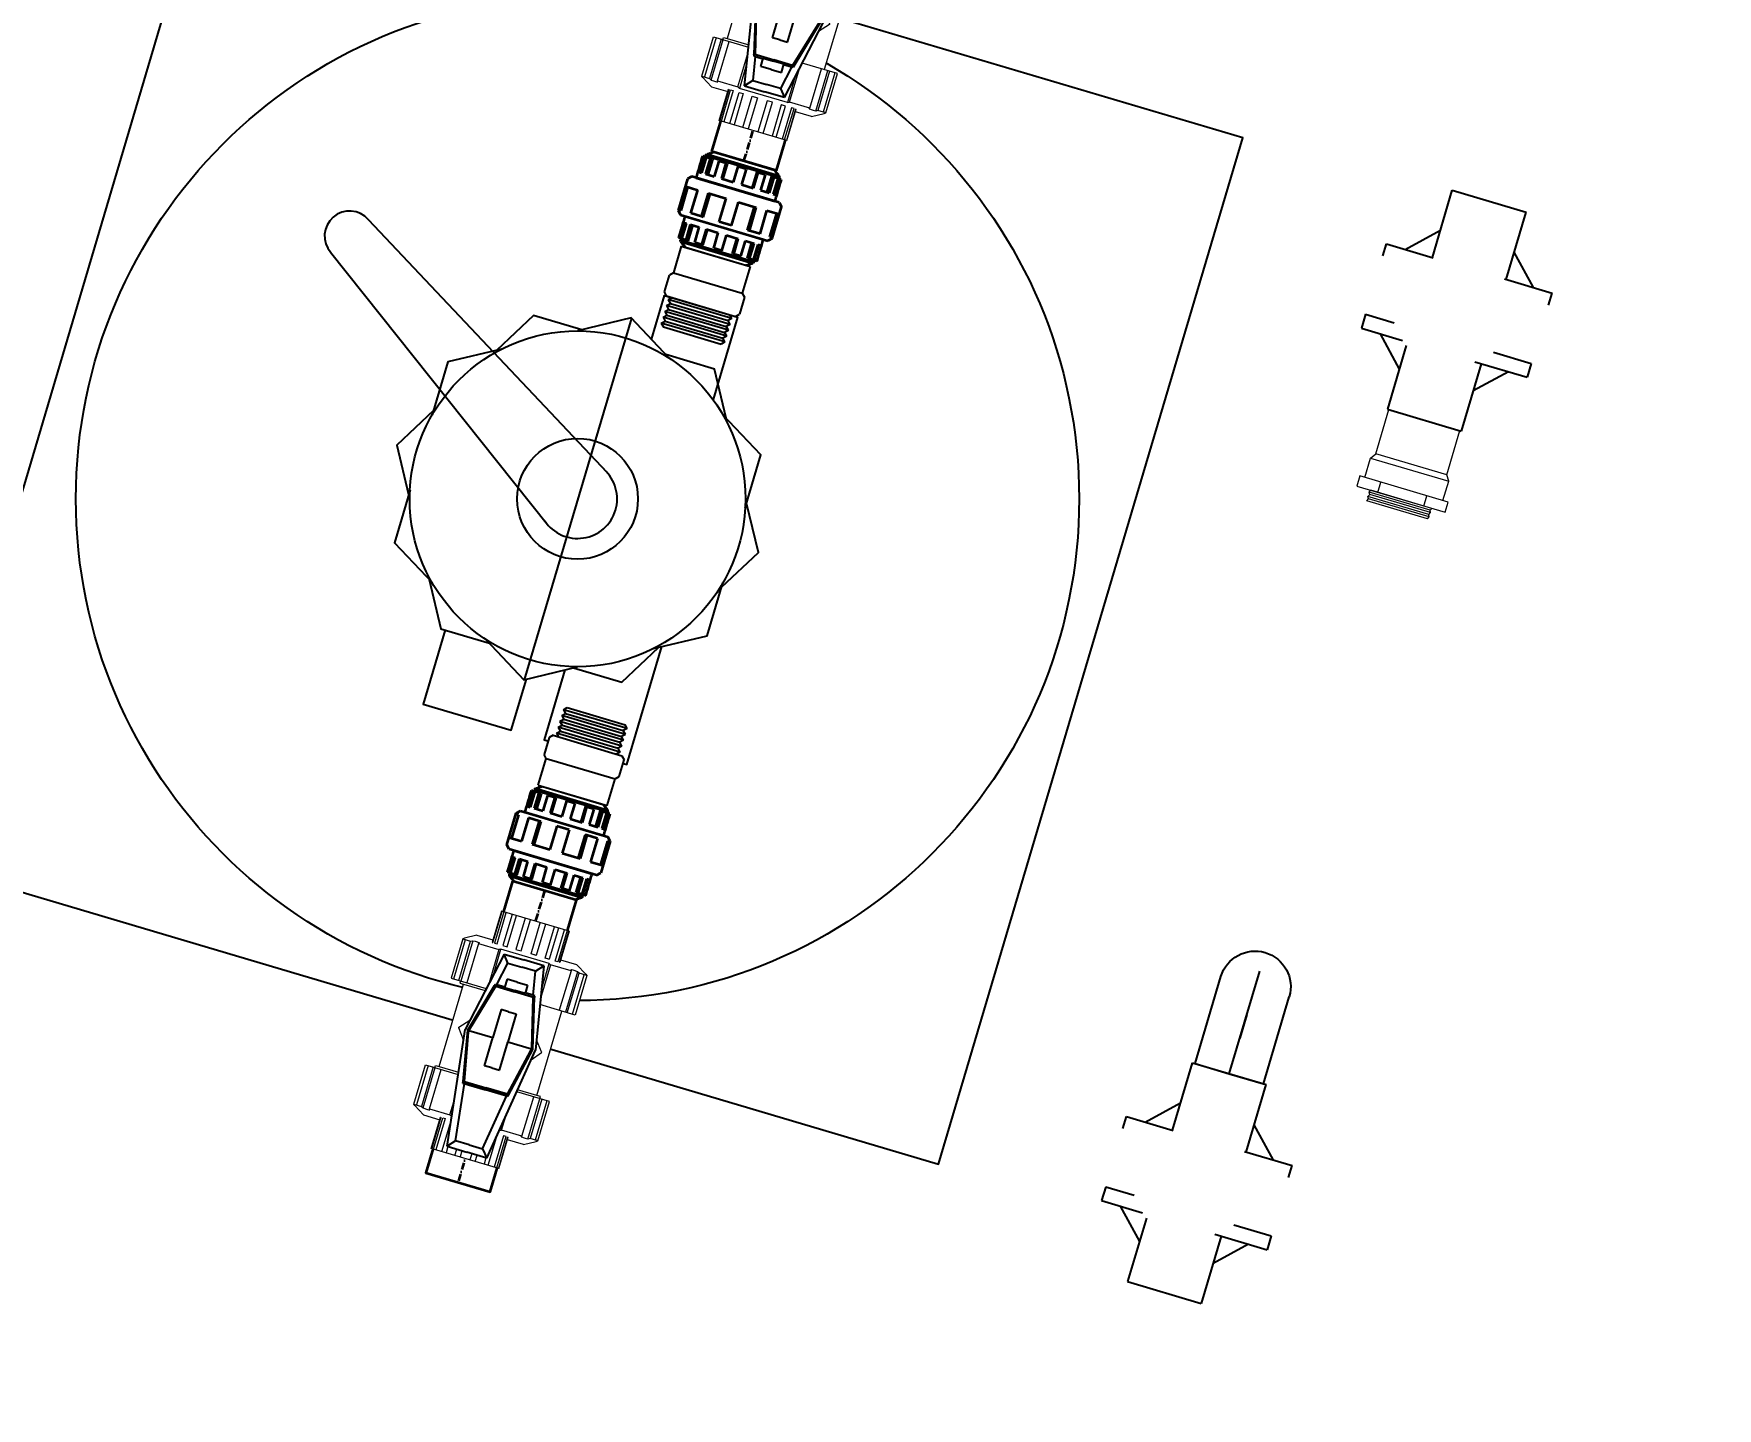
# Model space of a CAD drawing. Header units: millimetres. Extents: x -361340115 to 361596335, y -276742102 to 277032639.
# Drawn here: x 158761 to 160272, y 179952 to 181185 of the extents above; entities that cross this region are included whole.
import ezdxf
from ezdxf.xclip import XClip

# ---------------------------------------------------------------- set-up
doc = ezdxf.new("R2010")
doc.units = ezdxf.units.MM
doc.header["$MEASUREMENT"] = 0
doc.header["$XCLIPFRAME"] = 0
doc.linetypes.add('COLD_WATER', pattern=[10.5, 6.5, -2, 0, -2])
for name, color, linetype in [('A-WALL-PATT', 251, 'Continuous'), ('H-N-FITTING-35', 2, 'Continuous'), ('ID BDS LINE -RED', 1, 'Continuous'), ('M-PB-Swimming Pool', 130, 'Continuous')]:
    doc.layers.add(name, color=color, linetype=linetype)
doc.layers.add('H-ONG NUOC LANH', color=3, linetype='Continuous', lineweight=35)
doc.layers.add('L3-TBCQ', color=147, linetype='Continuous', lineweight=13)
doc.layers.add('MEP', color=130, linetype='Continuous', plot=False)

# ---------------------------------------------------------------- blocks, each defined once
blk = doc.blocks.new('SAND FILTER')
for p, q in [((498.9, -450.3), (228.7, -293.5)), ((480, -311), (480, -649.4)), ((460.7, -510.1), (204.6, -331.2))]:
    blk.add_line(p, q)
blk.add_lwpolyline([(0, -960.2), (960, -960.2), (960, -0.2), (0, -0.2)], close=True)
for points in [[(502.7, -324.3), (502.7, -283.1), (571, -283.1), (571, -360.3)], [(522.6, -335.8), (479.8, -311), (436.9, -335.8)], [(440.5, -333.7), (395.2, -333.7), (372.5, -373)], [(587, -373), (564.4, -333.7), (519, -333.7)], [(376.1, -370.9), (333.3, -395.6), (333.3, -445.1)], [(626.3, -445.1), (626.3, -395.6), (583.4, -370.9)], [(333.3, -440.9), (310.6, -480.2), (333.3, -519.5)], [(626.3, -519.5), (649, -480.2), (626.3, -440.9)], [(333.5, -515.3), (333.5, -564.8), (376.4, -589.5)], [(583.4, -589.5), (626.3, -564.8), (626.3, -515.3)], [(372.8, -587.4), (395.4, -626.7), (440.7, -626.7)], [(512.4, -630.6), (512.4, -696), (590, -696), (590, -585.8)], [(519.3, -626.7), (564.6, -626.7), (587.2, -587.4)], [(399.3, -626.7), (399.3, -696), (481.8, -696), (481.8, -648.2)], [(436.9, -624.6), (479.8, -649.4), (522.6, -624.6)]]:
    blk.add_lwpolyline(points)
for radius in [450, 150.6, 54.2]:
    blk.add_circle((479.8, -480.2), radius)
for centre, radius, start, end in [((216.7, -312.4), 22.4, 57.4635, 237.4635), ((479.8, -480.2), 35.5, 230.4775, 64.4496)]:
    blk.add_arc(centre, radius, start, end)
blk = doc.blocks.new('rac co')
for p, q in [((-70.2, 99.7), (-69.8, 99.7)), ((-69.8, 99.7), (-69.8, 71.9)), ((-69.8, 99.7), (-65.4, 99.7)), ((65.8, 102.4), (-65.8, 102.4)), ((-65.4, 99.7), (-65.4, 71.9)), ((64.6, 104.8), (-64.6, 104.8)), ((-64.1, 99.7), (-64.1, 71.9)), ((-64.1, 99.7), (-56.8, 99.7)), ((-56.8, 99.7), (-56.8, 71.9)), ((-56.8, 99.7), (-53, 99.7)), ((54.1, 112.1), (-54.1, 112.1)), ((-53, 99.7), (-53, 71.9)), ((-41.3, 99.7), (-41.3, 71.9)), ((-41.3, 99.7), (-28.6, 99.7)), ((-28.6, 99.7), (-28.6, 71.9)), ((-28.6, 99.7), (-26.4, 99.7)), ((-26.4, 99.7), (-26.4, 71.9)), ((-7.3, 99.7), (-7.3, 71.9)), ((-7.3, 99.7), (7.3, 99.7)), ((7.3, 99.7), (7.3, 71.9)), ((26.4, 99.7), (26.4, 71.9)), ((26.4, 99.7), (28.6, 99.7)), ((28.6, 99.7), (28.6, 71.9)), ((28.6, 99.7), (41.3, 99.7)), ((41.3, 99.7), (41.3, 71.9)), ((53, 99.7), (53, 71.9)), ((53, 99.7), (56.8, 99.7)), ((56.8, 99.7), (56.8, 71.9)), ((56.8, 99.7), (64.1, 99.7)), ((64.1, 99.7), (64.1, 71.9)), ((65.4, 99.7), (65.4, 71.9)), ((65.4, 99.7), (69.8, 99.7)), ((69.8, 99.7), (69.8, 71.9)), ((69.8, 99.7), (70.2, 99.7)), ((-78.2, 60.9), (-84.2, 54.9)), ((70.2, 60.9), (-70.2, 60.9)), ((-64.1, 71.9), (-69.8, 71.9)), ((-41.3, 71.9), (-56.8, 71.9)), ((-7.3, 71.9), (-28.6, 71.9)), ((28.6, 71.9), (7.3, 71.9)), ((56.8, 71.9), (41.3, 71.9)), ((69.8, 71.9), (64.1, 71.9)), ((78.2, 60.9), (84.2, 54.9)), ((-61.9, 41.7), (-84.2, 41.7)), ((-79.5, 0), (-79.5, 41.7)), ((-61.9, 0), (-61.9, 41.7)), ((-42.9, 0), (-42.9, 41.7)), ((-11, 41.7), (-42.9, 41.7)), ((-39.6, 0), (-39.6, 41.7)), ((-11, 0), (-11, 41.7)), ((11, 0), (11, 41.7)), ((42.9, 41.7), (11, 41.7)), ((39.6, 0), (39.6, 41.7)), ((42.9, 0), (42.9, 41.7)), ((61.9, 0), (61.9, 41.7)), ((84.2, 41.7), (61.9, 41.7)), ((79.5, 0), (79.5, 41.7)), ((-84.2, 0), (-79.5, 0)), ((-61.9, 0), (-42.9, 0)), ((-42.9, 0), (-39.6, 0)), ((-11, 0), (11, 0)), ((39.6, 0), (42.9, 0)), ((42.9, 0), (61.9, 0)), ((79.5, 0), (84.2, 0)), ((-84.2, -1.6), (-78.2, -7.6)), ((70.2, -7.6), (-70.2, -7.6)), ((-69.8, -46.4), (-69.8, -18.6)), ((-64.1, -18.6), (-69.8, -18.6)), ((-65.4, -46.4), (-65.4, -18.6)), ((-64.1, -46.4), (-64.1, -18.6)), ((-56.8, -46.4), (-56.8, -18.6)), ((-41.3, -18.6), (-56.8, -18.6)), ((-53, -46.4), (-53, -18.6)), ((-41.3, -46.4), (-41.3, -18.6)), ((-28.6, -46.4), (-28.6, -18.6)), ((-7.3, -18.6), (-28.6, -18.6)), ((-26.4, -46.4), (-26.4, -18.6)), ((-7.3, -46.4), (-7.3, -18.6)), ((7.3, -46.4), (7.3, -18.6)), ((28.6, -18.6), (7.3, -18.6)), ((26.4, -46.4), (26.4, -18.6)), ((28.6, -46.4), (28.6, -18.6)), ((41.3, -46.4), (41.3, -18.6)), ((56.8, -18.6), (41.3, -18.6)), ((53, -46.4), (53, -18.6)), ((56.8, -46.4), (56.8, -18.6)), ((64.1, -46.4), (64.1, -18.6)), ((69.8, -18.6), (64.1, -18.6)), ((65.4, -46.4), (65.4, -18.6)), ((69.8, -46.4), (69.8, -18.6)), ((84.2, -1.6), (78.2, -7.6)), ((-70.2, -46.4), (-69.8, -46.4)), ((-69.8, -46.4), (-65.4, -46.4)), ((65.8, -49.1), (-65.8, -49.1)), ((64.6, -51.5), (-64.6, -51.5)), ((-64.1, -46.4), (-56.8, -46.4)), ((-56.8, -46.4), (-53, -46.4)), ((-41.3, -46.4), (-28.6, -46.4)), ((-28.6, -46.4), (-26.4, -46.4)), ((-7.3, -46.4), (7.3, -46.4)), ((26.4, -46.4), (28.6, -46.4)), ((28.6, -46.4), (41.3, -46.4)), ((53, -46.4), (56.8, -46.4)), ((56.8, -46.4), (64.1, -46.4)), ((65.4, -46.4), (69.8, -46.4)), ((69.8, -46.4), (70.2, -46.4)), ((54.1, -58.9), (-54.1, -58.9))]:
    blk.add_line(p, q)
for points in [[(-78.2, 60.9), (78.2, 60.9)], [(-84.2, -1.6), (-84.2, 54.9)], [(84.2, 54.9), (84.2, -1.6)], [(78.2, -7.6), (-78.2, -7.6)]]:
    blk.add_lwpolyline(points)
for centre, start, end in [((-62.9, 102.4), 125, 180), ((62.9, 102.4), 0, 55), ((-62.9, -49.1), 180, 235), ((62.9, -49.1), 305, 0)]:
    blk.add_arc(centre, 2.93, start, end)
for points in [[(-70.2, 99.7), (-70.2, 60.9)], [(-65.8, 102.4), (-65.8, 99.7)], [(-54.1, 112.1), (-64.6, 104.8)], [(64.6, 104.8), (54.1, 112.1)], [(65.8, 99.7), (65.8, 102.4)], [(70.2, 60.9), (70.2, 99.7)], [(-70.2, -46.4), (-70.2, -7.6)], [(70.2, -7.6), (70.2, -46.4)], [(-65.8, -49.1), (-65.8, -46.4)], [(-54.1, -58.9), (-64.6, -51.5)], [(64.6, -51.5), (54.1, -58.9)], [(65.8, -46.4), (65.8, -49.1)]]:
    blk.add_open_spline(points, degree=1)
blk = doc.blocks.new('*U247')
at = {"lineweight": 25}
for p, q in [((9.1, -33.1), (9.1, 33.1)), ((9.1, 33.1), (12.2, 30)), ((15.2, 33.1), (12.2, 30)), ((12.2, 30), (12.2, -30)), ((15.2, -33.1), (15.2, 33.1)), ((15.2, 33.1), (18.3, 30)), ((21.3, 33.1), (18.3, 30)), ((18.3, 30), (18.3, -30)), ((21.3, -33.1), (21.3, 33.1)), ((21.3, 33.1), (24.4, 30)), ((27.4, 33.1), (24.4, 30)), ((24.4, 30), (24.4, -30)), ((27.4, -33.1), (27.4, 33.1)), ((27.4, 33.1), (30.5, 30)), ((30.5, 30), (30.5, -30)), ((9.1, -33.1), (12.2, -30)), ((15.2, -33.1), (12.2, -30)), ((15.2, -33.1), (18.3, -30)), ((21.3, -33.1), (18.3, -30)), ((21.3, -33.1), (24.4, -30)), ((27.4, -33.1), (24.4, -30)), ((27.4, -33.1), (30.5, -30))]:
    blk.add_line(p, q, dxfattribs=at)
blk.add_wipeout([(-51.7, -35.8), (-51.7, 35.8), (-24, 35.8), (-20.8, 39), (-3.2, 39), (0, 35.8), (0, -35.8), (-3.2, -39), (-20.8, -39), (-24, -35.8)], dxfattribs=at)
for p, q in [((-51.7, 35.8), (-51.7, -35.8)), ((-51.7, 35.8), (-24, 35.8)), ((-24, 35.8), (-20.8, 39)), ((-24, 35.8), (-24, -35.8)), ((-3.2, 39), (-20.8, 39)), ((0, 35.8), (-3.2, 39)), ((0, 35.8), (0, -35.8)), ((3, 33.1), (0, 30)), ((3, -33.1), (3, 33.1)), ((3, 33.1), (6.1, 30)), ((9.1, 33.1), (6.1, 30)), ((6.1, 30), (6.1, -30)), ((3, -33.1), (0, -30)), ((3, -33.1), (6.1, -30)), ((9.1, -33.1), (6.1, -30)), ((-51.7, -35.8), (-24, -35.8)), ((-24, -35.8), (-20.8, -39)), ((-20.8, -39), (-3.2, -39)), ((0, -35.8), (-3.2, -39))]:
    blk.add_line(p, q, dxfattribs=at)
blk = doc.blocks.new('*U242')
blk.add_wipeout([(-2.2, 30), (270.6, 30), (270.6, -30), (-2.2, -30)])
at = {"color": 8, "linetype": 'COLD_WATER'}
blk.add_line((-2.2, 0), (270.6, 0), dxfattribs=at)
blk.add_lwpolyline([(-2.2, -30), (270.6, -30), (270.6, 30), (-2.2, 30)], close=True)
blk = doc.blocks.new('*U248')
blk.add_wipeout([(-43, 31.7), (-16.1, 31.7), (-16.1, 46.8), (-10.4, 56.8), (-10.3, 56.8), (-9.4, 58.1), (27.5, 58.1), (27.5, 45.8), (106.5, 45.8), (106.5, 49.1), (108.4, 49.1), (108.4, 58.1), (145.3, 58.1), (146.2, 56.8), (146.3, 56.8), (152.1, 46.8), (152.1, 31.7), (178.9, 31.7), (178.9, -31.7), (152.1, -31.7), (152.1, -46.7), (146.3, -56.7), (146.2, -56.7), (145.3, -58), (108.4, -58), (108.4, -49.1), (106.5, -49.1), (106.5, -45.8), (29.4, -45.8), (29.4, -49.1), (27.5, -49.1), (27.5, -58), (-9.4, -58), (-10.3, -56.7), (-10.4, -56.7), (-16.1, -46.7), (-16.1, -31.7), (-43, -31.7)]).translate(0, 0, -152.4).dxf.layer = 'L3-TBCQ'
at = {"layer": 'ID BDS LINE -RED'}
for p, q in [((-6.8, 18.6, -18.7), (68, 32.9, -18.7)), ((68, 30.4, -11.7), (22.6, 18.7, -3.7)), ((173.1, 18.6, -18.7), (68, 32.9, -18.7)), ((113.3, 21.2, -3.7), (68, 30.4, -11.7)), ((0, 13), (-6.8, 18.6, -18.7)), ((-6.8, 18.6, -18.7), (-6.8, 0, -18.7)), ((21.2, 17), (0, 13)), ((22.7, 18.6, -3.6), (21.2, 18.4, -3.6)), ((21.2, 18.4, -3.6), (21.2, 17)), ((21.2, 17), (21.2, 9.6, -3.6)), ((22.6, 18.7, -3.7), (22.7, 18.6, -3.6)), ((22.7, 0, -3.6), (22.7, 18.6, -3.6)), ((66.8, 29.2, -9.1), (23, 17.5, -1.4)), ((23, 17.5, -1.4), (23, 0, -1.4)), ((68, 29.2, -11.7), (66.8, 29.2, -9.1)), ((69.4, 29.2, -9.1), (68, 29.2, -11.7)), ((68, 29.2, -11.7), (68, 7, -9.3)), ((112.9, 20.1, -1.4), (69.4, 29.2, -9.1)), ((113.3, 20.9, -3.7), (112.9, 20.1, -1.4)), ((112.9, 20.1, -1.4), (112.9, 0, -1.4)), ((113.3, 21.2, -3.7), (113.2, 0, -3.6)), ((114.7, 21, -3.6), (113.3, 21.2, -3.7)), ((114.7, 21, -3.6), (114.7, 0, 2.3)), ((166.3, 12.6), (114.7, 19.7)), ((166.3, 12.6), (173.1, 18.6, -18.7)), ((173.1, 18.6, -18.7), (173.1, 0, -18.7)), ((-6.8, -18.6, -18.7), (-6.8, 0, -18.7)), ((0, 13), (0, 0)), ((0, -13), (0, 0)), ((14, 0), (14, 9.6)), ((14, 9.6), (21.9, 9.6, -3.6)), ((14, 0), (14, -9.6)), ((21.9, 9.6, -3.6), (21.9, 0, -3.6)), ((21.9, -9.6, -3.6), (21.9, 0, -3.6)), ((22.7, 0, -3.6), (22.7, -18.6, -3.6)), ((23, -17.5, -1.4), (23, 0, -1.4)), ((41.7, 0, -4.7), (41.7, 7, -4.7)), ((41.7, 7, -4.7), (68, 7, -9.3)), ((41.7, 0, -4.7), (41.7, -7, -4.7)), ((94.2, 7, -4.7), (68, 7, -9.3)), ((94.2, 0, -4.7), (94.2, 7, -4.7)), ((94.2, 0, -4.7), (94.2, -7, -4.7)), ((112.9, -20.1, -1.4), (112.9, 0, -1.4)), ((113.3, -21.2, -3.7), (113.2, 0, -3.6)), ((114.7, -21, -3.6), (114.7, 0, 2.3)), ((166.3, 0), (166.3, 12.6)), ((166.3, 0), (166.3, -12.6)), ((173.1, -18.6, -18.7), (173.1, 0, -18.7)), ((0, -13), (-6.8, -18.6, -18.7)), ((21.2, -17), (0, -13)), ((14, -9.6), (21.9, -9.6, -3.6)), ((21.2, -17), (21.2, -9.6, -3.6)), ((41.7, -7, -4.7), (68, -7, -9.3)), ((68, -29.2, -11.7), (68, -7, -9.3)), ((94.2, -7, -4.7), (68, -7, -9.3)), ((166.3, -12.6), (114.7, -19.7)), ((166.3, -12.6), (173.1, -18.6, -18.7)), ((-6.8, -18.6, -18.7), (68, -32.9, -18.7)), ((21.2, -18.4, -3.6), (21.2, -17)), ((22.7, -18.6, -3.6), (21.2, -18.4, -3.6)), ((22.6, -18.7, -3.7), (22.7, -18.6, -3.6)), ((68, -30.4, -11.7), (22.6, -18.7, -3.7)), ((66.8, -29.2, -9.1), (23, -17.5, -1.4)), ((68, -29.2, -11.7), (66.8, -29.2, -9.1)), ((173.1, -18.6, -18.7), (68, -32.9, -18.7)), ((113.3, -21.2, -3.7), (68, -30.4, -11.7)), ((69.4, -29.2, -9.1), (68, -29.2, -11.7)), ((112.9, -20.1, -1.4), (69.4, -29.2, -9.1)), ((113.3, -20.9, -3.7), (112.9, -20.1, -1.4)), ((114.7, -21, -3.6), (113.3, -21.2, -3.7))]:
    blk.add_line(p, q, dxfattribs=at)
at = {"layer": 'L3-TBCQ'}
for p, q in [((-16.1, 46.8, -154.9), (-10.4, 56.8, -154.9)), ((-16.1, 46.8, -154.9), (-16.1, 31.8, -152.4)), ((-10.4, 56.8, -154.9), (-10.3, 56.8, -149.6)), ((-10.3, 49, -125.8), (-10.4, 46.9, -186.9)), ((-10.4, 46.9, -186.9), (-10.4, 44.9, -120.1)), ((-10.3, 56.8, -149.6), (-9.4, 58.1, -148.5)), ((-9.4, 50.8, -126), (-10.3, 49, -125.8)), ((-10.3, 49, -125.8), (27.5, 49, -125.8)), ((-9.4, 58.1, -148.5), (27.5, 58.1, -148.5)), ((-9.4, 58.1, -148.5), (-9.4, 50.8, -126)), ((27.5, 55.6, -136.8), (-9.4, 55.6, -136.8)), ((27.5, 50.8, -126), (-9.4, 50.8, -126)), ((27.5, 58.1, -148.5), (27.5, 25.2, -103.1)), ((106.5, 45.8, -154.9), (27.5, 45.8, -172.5)), ((146.2, 49, -125.8), (106.5, 49.1, -154.9)), ((106.5, 49.1, -154.9), (106.5, 45.8, -154.9)), ((106.5, 45.8, -154.9), (106.5, 27.7, -188.8)), ((145.3, 58.1, -148.5), (108.4, 58.1, -148.5)), ((108.4, 58.1, -148.5), (108.4, 27.4, -106.2)), ((108.4, 55.6, -136.8), (145.3, 55.6, -136.8)), ((108.4, 50.8, -126), (145.3, 50.8, -126)), ((146.2, 56.8, -149.6), (145.3, 58.1, -148.5)), ((145.3, 58.1, -148.5), (145.3, 50.8, -126)), ((145.3, 50.8, -126), (146.2, 49, -125.8)), ((146.3, 56.8, -154.9), (146.2, 56.8, -149.6)), ((146.2, 49, -125.8), (146.3, 46.9, -186.9)), ((152.1, 46.8, -154.9), (146.3, 56.8, -154.9)), ((146.3, 46.9, -186.9), (146.3, 44.9, -120.1)), ((152.1, 46.8, -154.9), (152.1, 31.8, -152.4)), ((-43, 31.7, -152.4), (-43, -31.7, -152.4)), ((-43, 31.7, -152.4), (-13.8, 31.7, -152.4)), ((-13.8, 31.2, -152.8), (-43, 31.2, -152.4)), ((-13.8, 31.2, -152.8), (-13.8, 31.7, -152.4)), ((-10.4, 44.9, -120.1), (-10.3, 43.6, -191.3)), ((-10.3, 43.6, -191.3), (-10.3, 42.8, -117.3)), ((-10.3, 42.8, -117.3), (-9.4, 43.3, -115.6)), ((-9.4, 43.3, -115.6), (27.5, 43.3, -115.6)), ((-9.4, 43.3, -115.6), (-9.4, 24.2, -101.7)), ((67.7, 38.7, -73.6), (58.7, 31.2, -73.6)), ((68, 38.8, -73.6), (67.7, 38.7, -73.6)), ((68.3, 38.7, -73.6), (68, 38.8, -73.6)), ((77.3, 31.7, -68.4), (68.3, 38.7, -73.6)), ((145.3, 43.3, -115.6), (108.4, 43.3, -115.6)), ((146.2, 42.8, -117.3), (145.3, 43.3, -115.6)), ((145.3, 43.3, -115.6), (145.3, 24.2, -101.7)), ((146.3, 44.9, -120.1), (146.2, 43.6, -191.3)), ((146.2, 43.6, -191.3), (146.2, 42.8, -117.3)), ((178.9, 31.7, -152.4), (149.7, 31.7, -152.4)), ((149.7, 31.2, -152.8), (149.7, 31.7, -152.4)), ((149.7, 31.2, -152.8), (178.9, 31.2, -152.4)), ((178.9, 31.7, -152.4), (178.9, -31.7, -152.4)), ((-43, 29.6, -143.4), (-13.8, 29.7, -143.4)), ((-13.8, 27.2, -139.5), (-43, 27.2, -139.5)), ((-43, 21.7, -131.7), (-13.8, 21.7, -131.7)), ((-13.8, 17.8, -128.6), (-43, 17.8, -128.6)), ((-13.8, 29.7, -143.4), (-13.8, 27.3, -139.5)), ((-13.8, 29.6, -143.4), (-13.8, 27.2, -139.5)), ((-13.8, 21.8, -131.7), (-13.8, 17.9, -128.6)), ((-13.8, 21.7, -131.7), (-13.8, 17.8, -128.6)), ((-10.3, 22.6, -102.6), (-9.4, 24.2, -101.7)), ((14.2, 22.6, -102.6), (-10.3, 22.6, -102.6)), ((-10.3, 22.6, -102.6), (-10.3, -22.5, -102.6)), ((-9.4, 24.2, -101.7), (22.2, 24.2, -101.7)), ((145.3, 24.2, -101.7), (132.3, 24.2, -101.7)), ((143.6, 22.6, -102.6), (146.2, 22.6, -102.6)), ((146.2, 22.6, -102.6), (145.3, 24.2, -101.7)), ((178.9, 29.6, -143.4), (149.7, 29.7, -143.4)), ((149.7, 29.7, -143.4), (149.7, 27.3, -139.5)), ((149.7, 29.6, -143.4), (149.7, 27.2, -139.5)), ((149.7, 27.2, -139.5), (178.9, 27.2, -139.5)), ((149.7, 21.8, -131.7), (149.7, 21.8, -131.7)), ((178.9, 21.7, -131.7), (149.7, 21.7, -131.7)), ((173.1, 17.8, -128.6), (178.9, 17.8, -128.6)), ((-43, 9.5, -124.6), (-13.8, 9.5, -124.6)), ((-13.8, 4.6, -123.5), (-43, 4.6, -123.5)), ((-13.8, 9.6, -124.6), (-13.8, 4.7, -123.5)), ((-13.8, 9.5, -124.6), (-13.8, 4.6, -123.5)), ((178.9, 9.5, -124.6), (173.1, 9.5, -124.6)), ((173.1, 4.6, -123.5), (178.9, 4.6, -123.5)), ((-13.8, -4.6, -123.5), (-43, -4.6, -123.5)), ((-43, -9.5, -124.6), (-13.8, -9.5, -124.6)), ((-13.8, -9.5, -124.6), (-13.8, -4.6, -123.5)), ((173.1, -4.6, -123.5), (178.9, -4.6, -123.5)), ((178.9, -9.5, -124.6), (173.1, -9.5, -124.6)), ((-13.8, -17.8, -128.6), (-43, -17.8, -128.6)), ((-43, -21.7, -131.7), (-13.8, -21.7, -131.7)), ((-13.8, -27.2, -139.5), (-43, -27.2, -139.5)), ((-43, -29.6, -143.4), (-13.8, -29.6, -143.4)), ((-13.8, -21.7, -131.7), (-13.8, -17.8, -128.6)), ((-13.8, -29.6, -143.4), (-13.8, -27.2, -139.5)), ((13.7, -22.5, -102.6), (-10.3, -22.5, -102.6)), ((-10.3, -22.5, -102.6), (-9.4, -24.1, -101.7)), ((-9.4, -43.2, -115.6), (-9.4, -24.1, -101.7)), ((-9.4, -24.1, -101.7), (21.7, -24.1, -101.7)), ((27.5, -58, -148.5), (27.5, -25.2, -103.2)), ((29.4, -45.8, -154.9), (29.4, -25.5, -192.8)), ((106.5, -45.8, -154.9), (106.5, -27.7, -188.8)), ((108.4, -58, -148.5), (108.4, -27.4, -106.3)), ((145.3, -24.1, -101.7), (133, -24.1, -101.7)), ((144.3, -22.5, -102.6), (146.2, -22.5, -102.6)), ((146.2, -22.5, -102.6), (145.3, -24.1, -101.7)), ((145.3, -43.2, -115.6), (145.3, -24.1, -101.7)), ((178.9, -21.7, -131.7), (149.7, -21.7, -131.7)), ((149.7, -29.6, -143.4), (149.7, -27.2, -139.5)), ((149.7, -27.2, -139.5), (178.9, -27.2, -139.5)), ((178.9, -29.6, -143.4), (149.7, -29.6, -143.4)), ((173.1, -17.8, -128.6), (178.9, -17.8, -128.6)), ((-13.8, -31.2, -152.8), (-43, -31.2, -152.4)), ((-43, -31.7, -152.4), (-13.8, -31.7, -152.4)), ((-16.1, -46.7, -154.9), (-16.1, -31.7, -152.4)), ((-13.8, -31.7, -152.4), (-13.8, -31.2, -152.8)), ((-10.4, -44.8, -120.1), (-10.3, -43.5, -191.3)), ((-10.4, -46.8, -186.9), (-10.4, -44.8, -120.1)), ((-10.3, -43.5, -191.3), (-10.3, -42.7, -117.3)), ((-10.3, -42.7, -117.3), (-9.4, -43.2, -115.6)), ((-9.4, -43.2, -115.6), (27.5, -43.2, -115.6)), ((67.7, -38.7, -73.6), (58.7, -31.2, -73.6)), ((68, -38.8, -73.6), (67.7, -38.7, -73.6)), ((68.3, -38.7, -73.6), (68, -38.8, -73.6)), ((77.3, -31.7, -68.4), (68.3, -38.7, -73.6)), ((145.3, -43.2, -115.6), (108.4, -43.2, -115.6)), ((146.2, -42.7, -117.3), (145.3, -43.2, -115.6)), ((146.2, -43.5, -191.3), (146.2, -42.7, -117.3)), ((146.3, -44.8, -120.1), (146.2, -43.5, -191.3)), ((146.3, -46.8, -186.9), (146.3, -44.8, -120.1)), ((149.7, -31.2, -152.8), (178.9, -31.2, -152.4)), ((149.7, -31.7, -152.4), (149.7, -31.2, -152.8)), ((178.9, -31.7, -152.4), (149.7, -31.7, -152.4)), ((152.1, -46.7, -154.9), (152.1, -31.7, -152.4)), ((-16.1, -46.7, -154.9), (-10.4, -56.7, -154.9)), ((-10.3, -48.9, -125.8), (-10.4, -46.8, -186.9)), ((-10.4, -56.7, -154.9), (-10.3, -56.7, -149.6)), ((-9.4, -50.7, -126), (-10.3, -48.9, -125.8)), ((-10.3, -48.9, -125.8), (27.5, -48.9, -125.8)), ((-10.3, -56.7, -149.6), (-9.4, -58, -148.5)), ((-9.4, -58, -148.5), (-9.4, -50.7, -126)), ((27.5, -50.7, -126), (-9.4, -50.7, -126)), ((27.5, -55.5, -136.8), (-9.4, -55.5, -136.8)), ((-9.4, -58, -148.5), (27.5, -58, -148.5)), ((27.5, -49.1, -154.9), (29.4, -49.1, -154.9)), ((106.5, -45.8, -154.9), (29.4, -45.8, -172.1)), ((29.4, -49.1, -154.9), (29.4, -45.8, -154.9)), ((106.5, -49.1, -154.9), (106.5, -45.8, -154.9)), ((108.4, -49.1, -154.9), (106.5, -49.1, -154.9)), ((146.2, -48.9, -125.8), (108.4, -48.9, -125.8)), ((108.4, -50.7, -126), (145.3, -50.7, -126)), ((108.4, -55.5, -136.8), (145.3, -55.5, -136.8)), ((145.3, -58, -148.5), (108.4, -58, -148.5)), ((145.3, -50.7, -126), (146.2, -48.9, -125.8)), ((145.3, -58, -148.5), (145.3, -50.7, -126)), ((146.2, -56.7, -149.6), (145.3, -58, -148.5)), ((146.2, -48.9, -125.8), (146.3, -46.8, -186.9)), ((146.3, -56.7, -154.9), (146.2, -56.7, -149.6)), ((152.1, -46.7, -154.9), (146.3, -56.7, -154.9))]:
    blk.add_line(p, q, dxfattribs=at)
blk = doc.blocks.new('A$C053B194D')
at = {"layer": 'H-ONG NUOC LANH', "xscale": 0.5227200000000002, "yscale": 0.5227200000000002, "zscale": 0.5227200000000002}
blk.add_blockref('rac co', (0, 77.3), dxfattribs=at)
at = {"layer": 'H-ONG NUOC LANH', "rotation": 90}
blk.add_blockref('*U242', (0, 138.1), dxfattribs=at)
at = {"layer": 'H-ONG NUOC LANH', "xscale": 0.9, "yscale": 0.9, "zscale": 0.9, "rotation": 269.9999999999999}
blk.add_blockref('*U247', (0, 0), dxfattribs=at)
at = {"layer": 'ID BDS LINE -RED', "rotation": 90}
blk.add_blockref('*U248', (0, 207.4, 4.7), dxfattribs=at)
blk = doc.blocks.new('FLANGE-50(SIDE)')
at = {"extrusion": (0, 1, 0)}
for p, q in [((0, 77.5), (0, -77.5)), ((0, 77.5), (13, 77.5)), ((13, 77.5), (13, -77.5)), ((13, 34.5), (76, 34.5)), ((76, 34.5), (76, -34.5)), ((13, -34.5), (76, -34.5)), ((0, -77.5), (13, -77.5))]:
    blk.add_line(p, q, dxfattribs=at)
for points in [[(13, 60), (38.5, 34.5)], [(13, -60), (38.5, -34.5)]]:
    blk.add_lwpolyline(points)
blk = doc.blocks.new('A$C0B475355')
for p, q in [((0, 113.4), (0, 32)), ((0, 113.4), (32, 113.4)), ((32, 113.4), (64, 113.4)), ((32, 113.4), (32, 17.4)), ((64, 113.4), (64, 32)), ((32, 58), (32, 80))]:
    blk.add_line(p, q)
blk.add_arc((32, 32), 32, 180, 0)
blk = doc.blocks.new('A$C0F2F467C')
at = {"lineweight": 13}
for p, q in [((69.3, 84, 0), (12.3, 84, 0)), ((12.3, 84, 0), (13.3, 82, 0)), ((13.3, 82, 0), (12.3, 80, 0)), ((69.3, 80, 0), (12.3, 80, 0)), ((12.3, 80, 0), (13.3, 78, 0)), ((13.3, 78, 0), (12.3, 76, 0)), ((69.3, 76, 0), (12.3, 76, 0)), ((12.3, 76, 0), (13.3, 74, 0)), ((70.3, 82, 0), (13.3, 82, 0)), ((70.3, 78, 0), (13.3, 78, 0)), ((4.8, 64.5, 0), (4.8, 46.4, 0)), ((70.3, 74, 0), (13.3, 74, 0)), ((19.7, 74, 0), (19.7, 64.5, 0)), ((62.9, 74, 0), (62.9, 64.5, 0)), ((77.9, 64.5, 0), (77.9, 46.4, 0)), ((4.8, 46.4, 0), (8.1, 41.4, 0)), ((4.8, 46.4, 0), (77.9, 46.4, 0)), ((77.9, 46.4, 0), (74.6, 41.4, 0)), ((8.1, 41.4, 0), (8.1, 0, 0)), ((74.6, 41.4, 0), (8.1, 41.4, 0)), ((74.6, 41.4, 0), (74.6, 0, 0)), ((8.1, 0, 0), (74.6, 0, 0))]:
    blk.add_line(p, q, dxfattribs=at)
at = {"lineweight": 13, "elevation": 0}
blk.add_lwpolyline([(69.3, 84), (70.3, 82), (69.3, 80), (70.3, 78), (69.3, 76), (70.3, 74)], dxfattribs=at)
blk.add_lwpolyline([(82.7, 74), (82.7, 64.5), (0, 64.5), (0, 74)], close=True, dxfattribs=at)
blk = doc.blocks.new('A$C596E1169')
at = {"linetype": 'ByBlock', "ltscale": 2}
ref = blk.add_blockref('FLANGE-50(SIDE)', (483.3, 0.5), dxfattribs=dict(at, rotation=180))
XClip(ref).set_block_clipping_path([(13, -28.6320027593), (0, -42.2631106788), (-1.6342264749, -124.8732765263), (105.8657735251, -107.3732765263), (94.8657735251, 98.1267234737), (-6.6342264749, 135.1267234737), (-1.1342264749, 80.6267234737), (0, 50.6875720679), (0.6683673981, 51.7772306579), (12.1595366544, 43.442966829), (13, 39.0525682876), (15.2331826376, 40.3667622056), (18.3658103357, 36.6958348747), (16.5541688473, 34.5), (26.3657735251, 32.6267234737), (48.8657735251, 17.1267234737)])
at = {"linetype": 'ByBlock', "ltscale": 2, "extrusion": (0, 2.12172e-22, -1)}
ref = blk.add_blockref('FLANGE-50(SIDE)', (-536.1, 0.5), dxfattribs=dict(at, zscale=-1, rotation=180))
XClip(ref).set_block_clipping_path([(1.8201571118, -42.6182324493), (1.8201571118, -101.3732765263), (100.8496702323, -101.3732765263), (100.8496702323, 101.1267234737), (3.8496702323, 101.1267234737), (1.8201571118, 77.5), (1.8201571118, 43.8988501097), (38.3496702323, 11.1267234737), (32.3496702323, -14.8732765263), (7.8496702323, -37.8732765263)])
at = {"linetype": 'ByBlock', "ltscale": 2, "rotation": 90}
blk.add_blockref('A$C0F2F467C', (407.3, -40.8, 0), dxfattribs=at)
at = {"layer": 'M-PB-Swimming Pool', "color": 2}
ref = blk.add_blockref('FLANGE-50(SIDE)', (-333.2, -0.6), dxfattribs=dict(at, rotation=180))
XClip(ref).set_block_clipping_path([(13, -28.6320027593), (0, -42.2631106788), (-1.6342264749, -124.8732765263), (105.8657735251, -107.3732765263), (94.8657735251, 98.1267234737), (-6.6342264749, 135.1267234737), (-1.1342264749, 80.6267234737), (0, 50.6875720679), (0.6683673981, 51.7772306579), (12.1595366544, 43.442966829), (13, 39.0525682876), (15.2331826376, 40.3667622056), (18.3658103357, 36.6958348747), (16.5541688473, 34.5), (26.3657735251, 32.6267234737), (48.8657735251, 17.1267234737)])
at = {"layer": 'M-PB-Swimming Pool', "color": 2, "extrusion": (0, 2.12172e-22, -1)}
ref = blk.add_blockref('FLANGE-50(SIDE)', (280.5, -0.6), dxfattribs=dict(at, zscale=-1, rotation=180))
XClip(ref).set_block_clipping_path([(1.8201571118, -42.6182324493), (1.8201571118, -101.3732765263), (100.8496702323, -101.3732765263), (100.8496702323, 101.1267234737), (3.8496702323, 101.1267234737), (1.8201571118, 77.5), (1.8201571118, 43.8988501097), (38.3496702323, 11.1267234737), (32.3496702323, -14.8732765263), (7.8496702323, -37.8732765263)])
at = {"layer": 'M-PB-Swimming Pool', "color": 2, "rotation": 90}
blk.add_blockref('A$C0B475355', (-91.1, -32.6), dxfattribs=at)
blk = doc.blocks.new('RKWEWE')
at = {"ltscale": 100, "extrusion": (-4.61564e-07, -1.55959e-06, 1), "xscale": -1, "rotation": 253.4854083594268}
blk.add_blockref('A$C596E1169', (159892.8, 180447.8, -0.3), dxfattribs=at)
at = {"layer": 'H-N-FITTING-35', "extrusion": (-4.61564e-07, -1.55959e-06, 1), "rotation": 343.4854083594269}
blk.add_blockref('SAND FILTER', (158925.9, 181364.3, -0.3), dxfattribs=at)
at = {"color": 4, "extrusion": (-4.61564e-07, -1.55959e-06, 1), "xscale": -1, "rotation": 343.485408359427}
blk.add_blockref('A$C053B194D', (159360.1, 180940.3, -0.3), dxfattribs=at)
at = {"color": 4, "extrusion": (-4.61564e-07, -1.55959e-06, 1), "rotation": 163.4854083594271}
blk.add_blockref('A$C053B194D', (159258.3, 180546.3, -0.3), dxfattribs=at)
blk = doc.blocks.new('A$Cd3fdeb23')
blk.add_blockref('RKWEWE', (-181388.2, -20650, 0))

msp = doc.modelspace()

# ---------------------------------------------------------------- hatches: boundary and pattern name
at = {"layer": 'A-WALL-PATT', "transparency": 33554618}
h = msp.add_hatch(dxfattribs=at)
h.set_pattern_fill('ANSI31', color=256, scale=2000, angle=-61)
h.paths.add_polyline_path([(154266.9, 136317.4), (153710, 134346.3), (157445.5, 133290.8), (159381.1, 140141), (156087, 141071.8), (157507.1, 146096.4), (156055, 146506.7), (156585.3, 148383.3), (158037.1, 147973.1), (162300.5, 163060.8), (160859.1, 163484.9), (161394, 165360.2), (162830.8, 164937.4), (167892.2, 182849.6), (165429.7, 183545.4), (165425.6, 183547.1), (163697.9, 184035.3), (151765.5, 141824.4), (142527.3, 144434.9), (141275.6, 139988.4)])
edge = h.paths.add_edge_path(flags=16)
edge.add_line((165425.5, 183546.6), (164955.1, 181881.8))
edge.add_line((164955.1, 181881.8), (165917.4, 181609.9))
edge.add_line((165917.4, 181609.9), (166387.8, 183274.7))
h.paths.add_polyline_path([(160725.4, 166913.4), (161687.8, 166641.5), (161190.2, 164880.4), (160227.8, 165152.3)], flags=16)
h.paths.add_polyline_path([(155994, 150169), (156956.3, 149897.1), (156458.7, 148136.1), (155496.4, 148408)], flags=16)

# ---------------------------------------------------------------- next in the draw order: block references
at = {"layer": 'MEP'}
msp.add_blockref('A$Cd3fdeb23', (181388.2, 20650, 0), dxfattribs=at)

doc.saveas('drawing.dxf')
